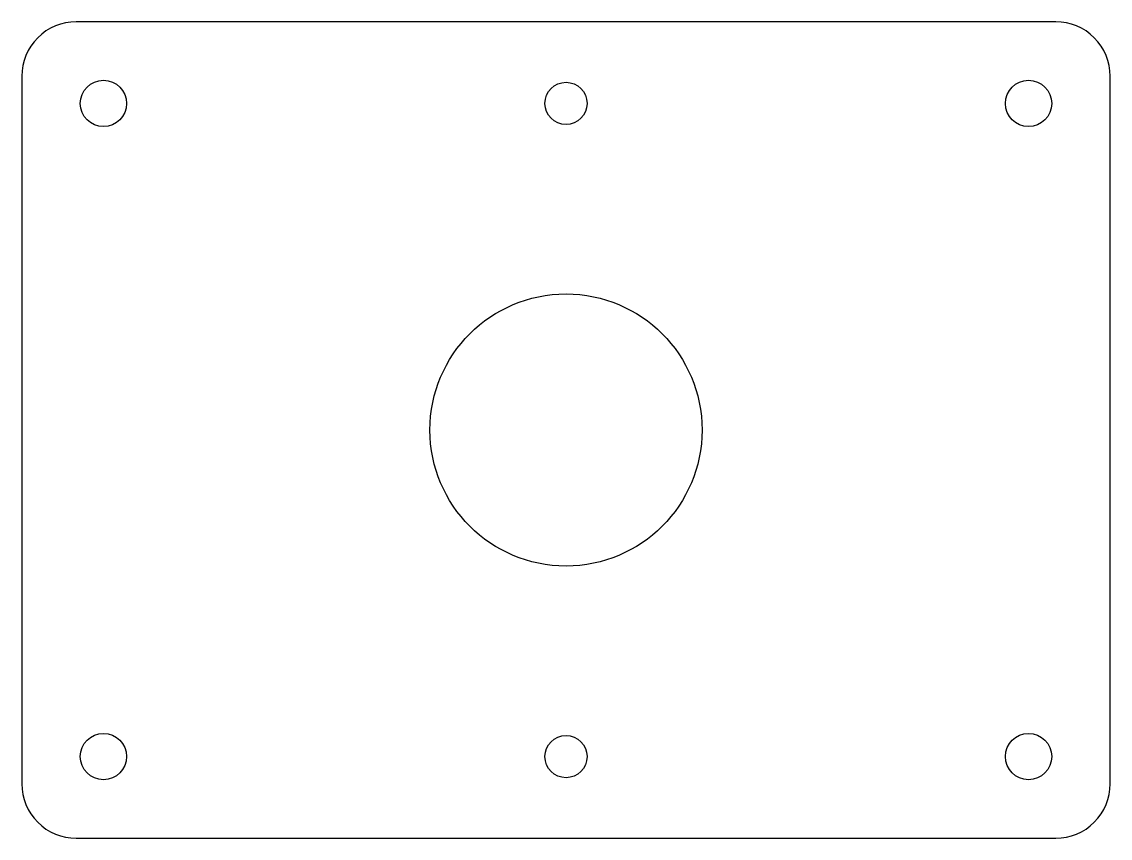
# Model space of a CAD drawing. Header units: millimetres. Extents: x 0 to 80, y 0 to 60.
import ezdxf

# ---------------------------------------------------------------- set-up
doc = ezdxf.new("R2010")
doc.units = ezdxf.units.MM
doc.layers.add('CUT', color=1, linetype='Continuous')

msp = doc.modelspace()

# ---------------------------------------------------------------- linework, layer by layer
at = {"layer": 'CUT'}
msp.add_lwpolyline([(4, 0), (76, 0, 0.414214), (80, 4), (80, 56, 0.414214), (76, 60), (4, 60, 0.414214), (0, 56), (0, 4, 0.414214)], format="xyb", close=True, dxfattribs=at)
for centre, radius in [((6, 54), 1.7), ((40, 54), 1.55), ((74, 54), 1.7), ((40, 30), 10), ((6, 6), 1.7), ((40, 6), 1.55), ((74, 6), 1.7)]:
    msp.add_circle(centre, radius, dxfattribs=at)

doc.saveas('drawing.dxf')
